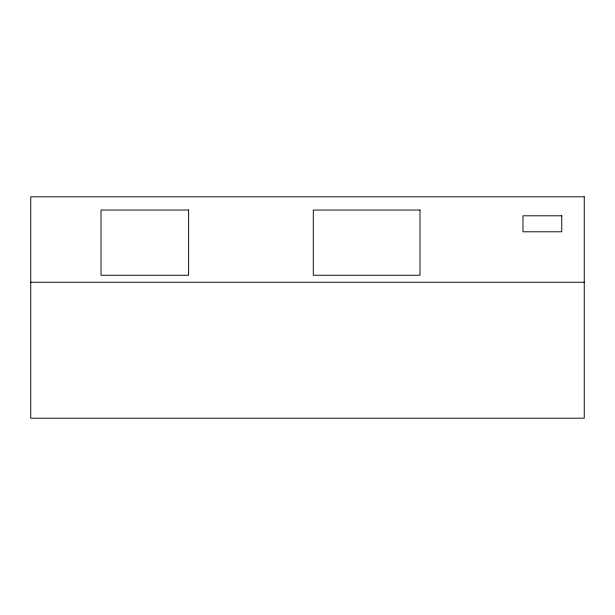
<?xml version="1.0" encoding="UTF-8"?>
<svg xmlns="http://www.w3.org/2000/svg" width="615" height="615" viewBox="0 0 615 615"><rect width="100%" height="100%" fill="white"/><g stroke="black" fill="none" stroke-linecap="round" stroke-linejoin="round"><path stroke-width="0.92" d="M30.75 282.27L584.25 282.27M584.25 196.8L30.75 196.8L30.75 418.2L584.25 418.2L584.25 196.8M188.621 210.038L101.021 210.038L101.021 275.251L188.621 275.251L188.621 210.038M419.991 210.038L313.289 210.038L313.289 275.251L419.991 275.251L419.991 210.038M561.741 215.804L522.981 215.804L522.981 231.793L561.741 231.793L561.741 215.804"/></g></svg>
